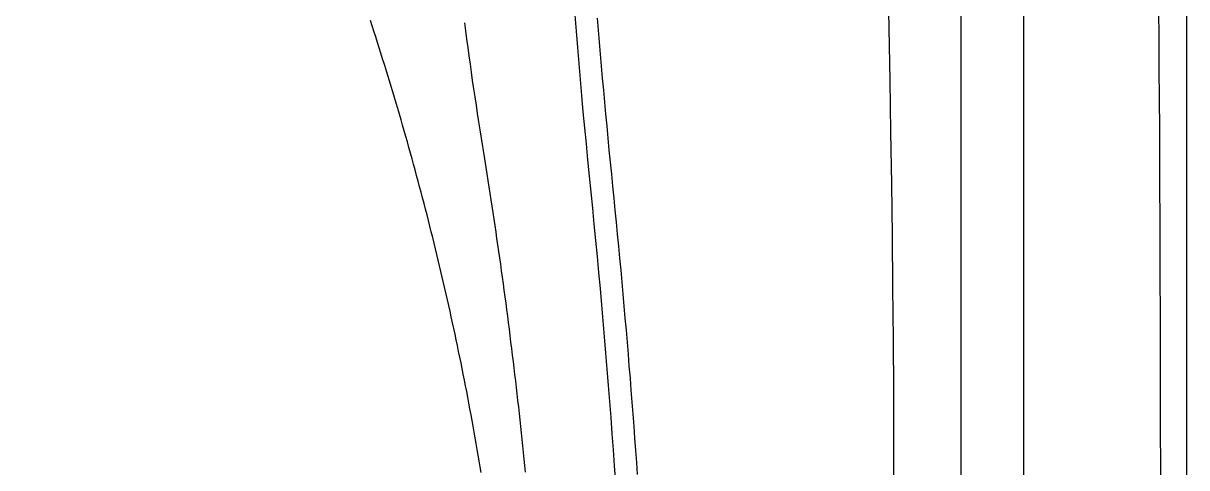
# Model space of a CAD drawing. Extents: x 527 to 614, y 487 to 635.
# Drawn here: x 599.85 to 613.64, y 549.33 to 554.6 of the extents above; entities that cross this region are included whole.
import ezdxf

# ---------------------------------------------------------------- set-up
doc = ezdxf.new("R2010")
doc.units = 0
doc.header["$MEASUREMENT"] = 0
doc.layers.add('1', color=4, linetype='Continuous')

# ---------------------------------------------------------------- blocks, each defined once
blk = doc.blocks.new('VANGUARD')
at = {"layer": '1', "color": 3, "linetype": 'Continuous'}
blk.add_line((84.809, 11.87), (84.809, 74.867), dxfattribs=at)
at = {"layer": '1', "color": 4}
blk.add_lwpolyline([(86.737, 74.737, 0.414214), (74.737, 86.737), (12, 86.737, 0.414214), (0, 74.737), (0, 12, 0.414214), (12, 0), (74.737, 0, 0.414214), (86.737, 12)], format="xyb", close=True, dxfattribs=at)
at = {"layer": '1', "color": 3, "linetype": 'Continuous'}
for points in [[(84.061, 74.869), (84.061, 71.719), (84.061, 68.569), (84.061, 65.419), (84.061, 62.269), (84.061, 59.119), (84.061, 55.969), (84.061, 52.819), (84.061, 49.669), (84.061, 46.519), (84.061, 43.369), (84.061, 40.219), (84.061, 37.069), (84.061, 33.919), (84.061, 30.769), (84.061, 27.619), (84.061, 24.469), (84.061, 21.319), (84.061, 18.169), (84.061, 11.869)], [(86.424, 46.558), (86.423, 46.912), (86.422, 47.266), (86.42, 47.62), (86.419, 47.973), (86.417, 48.327), (86.415, 48.681), (86.413, 49.035), (86.411, 49.389), (86.409, 49.743)], [(79.487, 49.672), (79.503, 49.482), (79.519, 49.291), (79.535, 49.1), (79.551, 48.909), (79.568, 48.719), (79.585, 48.528), (79.603, 48.337), (79.621, 48.146), (79.639, 47.956), (79.658, 47.765), (79.677, 47.574), (79.696, 47.384), (79.715, 47.193), (79.733, 47.002), (79.752, 46.811), (79.769, 46.62), (79.787, 46.429), (79.804, 46.238), (79.821, 46.047), (79.837, 45.856), (79.853, 45.665), (79.869, 45.474), (79.884, 45.282), (79.899, 45.091), (79.914, 44.9), (79.928, 44.708), (79.942, 44.517), (79.956, 44.326), (79.969, 44.134)], [(78.377, 44.247), (78.366, 44.316), (78.354, 44.385), (78.343, 44.453), (78.331, 44.522), (78.319, 44.591), (78.308, 44.66), (78.296, 44.728), (78.283, 44.797), (78.271, 44.866), (78.259, 44.934), (78.246, 45.003), (78.233, 45.071), (78.22, 45.14), (78.207, 45.208), (78.194, 45.276), (78.181, 45.345), (78.167, 45.413), (78.154, 45.481), (78.14, 45.549), (78.126, 45.617), (78.112, 45.685), (78.098, 45.753), (78.084, 45.821), (78.069, 45.889), (78.055, 45.957), (78.04, 46.025), (78.025, 46.093), (78.011, 46.161), (77.996, 46.228), (77.98, 46.296), (77.965, 46.364), (77.95, 46.431), (77.934, 46.499), (77.918, 46.566), (77.902, 46.633), (77.887, 46.701), (77.87, 46.768), (77.854, 46.835), (77.838, 46.903), (77.821, 46.97), (77.805, 47.037), (77.788, 47.104), (77.771, 47.171), (77.754, 47.238), (77.737, 47.305), (77.72, 47.371), (77.703, 47.438), (77.685, 47.505), (77.668, 47.572), (77.65, 47.638), (77.632, 47.705), (77.614, 47.771), (77.596, 47.838), (77.578, 47.904), (77.56, 47.971), (77.542, 48.037), (77.523, 48.103), (77.504, 48.169), (77.486, 48.235), (77.467, 48.301), (77.448, 48.368), (77.429, 48.433), (77.41, 48.499), (77.39, 48.565), (77.371, 48.631), (77.351, 48.697), (77.332, 48.763), (77.312, 48.828), (77.292, 48.894), (77.272, 48.959), (77.252, 49.025), (77.232, 49.09), (77.211, 49.156), (77.191, 49.221), (77.17, 49.286), (77.15, 49.351), (77.129, 49.416), (77.108, 49.482), (77.087, 49.547), (77.066, 49.612)], [(80.231, 44.225), (80.221, 44.368), (80.211, 44.511), (80.201, 44.654), (80.19, 44.796), (80.179, 44.939), (80.168, 45.082), (80.157, 45.224), (80.146, 45.367), (80.134, 45.509), (80.123, 45.652), (80.111, 45.794), (80.099, 45.937), (80.086, 46.079), (80.074, 46.222), (80.061, 46.364), (80.049, 46.507), (80.036, 46.649), (80.022, 46.792), (80.009, 46.934), (79.995, 47.076), (79.981, 47.219), (79.967, 47.361), (79.953, 47.503), (79.939, 47.646), (79.925, 47.788), (79.911, 47.93), (79.897, 48.072), (79.883, 48.215), (79.87, 48.357), (79.856, 48.499), (79.843, 48.642), (79.831, 48.784), (79.818, 48.926), (79.806, 49.069), (79.794, 49.211), (79.782, 49.353), (79.77, 49.495), (79.758, 49.638)], [(86.429, 44.217), (86.429, 44.43), (86.428, 44.643), (86.428, 44.856), (86.428, 45.068), (86.427, 45.281), (86.427, 45.494), (86.426, 45.707), (86.426, 45.919), (86.425, 46.132), (86.424, 46.558)]]:
    blk.add_lwpolyline(points, dxfattribs=at)
at = {"layer": '1', "color": 2}
for points in [[(83.034, 55.661), (83.057, 55.047), (83.078, 54.433), (83.099, 53.818), (83.118, 53.204), (83.136, 52.589), (83.153, 51.975), (83.169, 51.36), (83.183, 50.745), (83.197, 50.131), (83.209, 49.516), (83.22, 48.901), (83.23, 48.287), (83.239, 47.672), (83.246, 47.057), (83.253, 46.442), (83.258, 45.827), (83.262, 45.213), (83.265, 44.598), (83.267, 43.368)], [(78.413, 48.019), (78.397, 48.117), (78.382, 48.214), (78.366, 48.312), (78.351, 48.41), (78.336, 48.508), (78.322, 48.605), (78.307, 48.703), (78.293, 48.801), (78.278, 48.899), (78.264, 48.997), (78.251, 49.094), (78.237, 49.192), (78.223, 49.29), (78.21, 49.388), (78.197, 49.486), (78.184, 49.584)], [(78.904, 44.254), (78.897, 44.331), (78.889, 44.408), (78.881, 44.485), (78.873, 44.563), (78.865, 44.64), (78.857, 44.717), (78.849, 44.794), (78.84, 44.871), (78.832, 44.948), (78.823, 45.026), (78.815, 45.103), (78.806, 45.18), (78.797, 45.257), (78.788, 45.334), (78.779, 45.411), (78.77, 45.488), (78.761, 45.565), (78.751, 45.642), (78.742, 45.719), (78.732, 45.796), (78.723, 45.873), (78.713, 45.95), (78.703, 46.027), (78.693, 46.104), (78.683, 46.181), (78.673, 46.257), (78.663, 46.334), (78.652, 46.411), (78.642, 46.488), (78.632, 46.565), (78.621, 46.641), (78.61, 46.718), (78.599, 46.795), (78.588, 46.871), (78.577, 46.948), (78.566, 47.025), (78.555, 47.101), (78.544, 47.178), (78.532, 47.255), (78.521, 47.331), (78.509, 47.408), (78.498, 47.484), (78.486, 47.561), (78.474, 47.637), (78.462, 47.714), (78.45, 47.79), (78.438, 47.867), (78.413, 48.019)]]:
    blk.add_lwpolyline(points, dxfattribs=at)

msp = doc.modelspace()

# ---------------------------------------------------------------- block references
at = {"layer": '1'}
msp.add_blockref('VANGUARD', (526.9, 505.027), dxfattribs=at)

doc.saveas('drawing.dxf')
